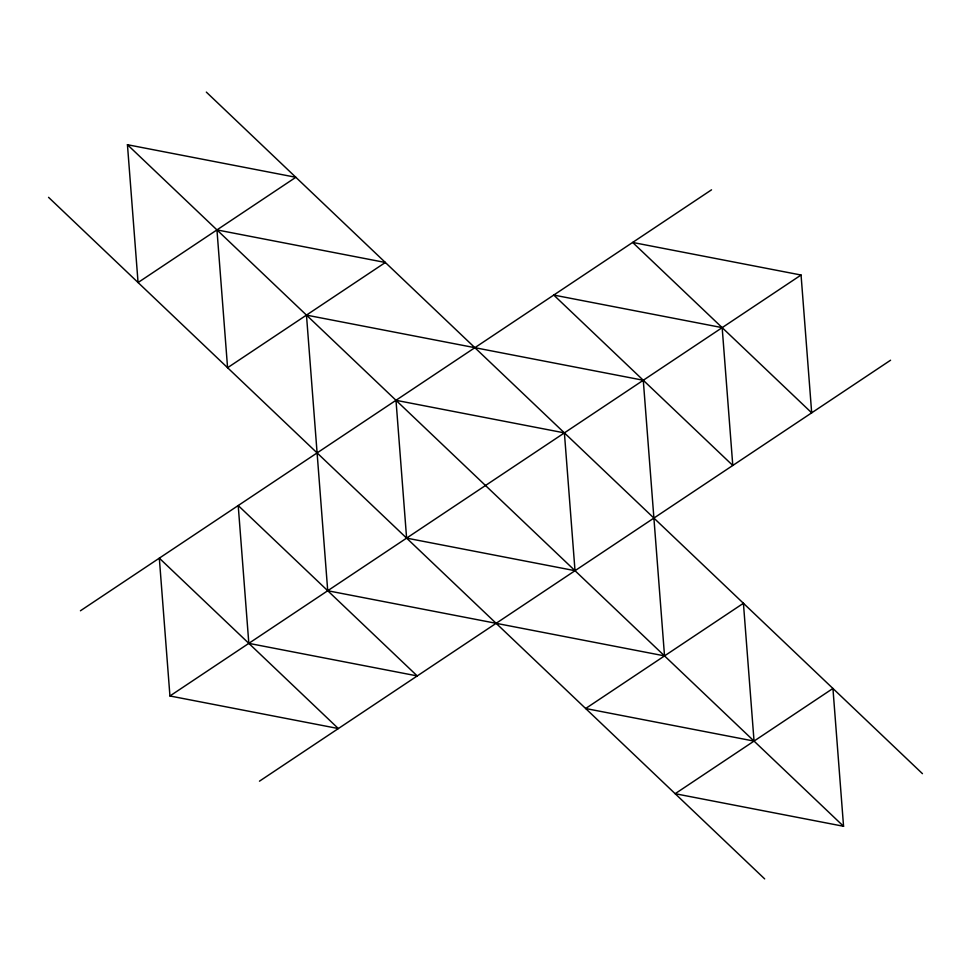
<?xml version="1.0" encoding="UTF-8"?>
<svg xmlns="http://www.w3.org/2000/svg" width="971" height="971" viewBox="0 0 971 971"><rect width="100%" height="100%" fill="white"/><g stroke="black" fill="none" stroke-linecap="round" stroke-linejoin="round"><path stroke-width="1.46" d="M80.423 610.783L711.537 189.818M169.937 695.976L338.345 728.553L159.317 558.167L169.937 695.976L801.063 275.024L811.683 412.833L632.655 242.447L801.063 275.024M259.463 781.182L890.577 360.217M127.444 144.715L295.839 177.292L138.064 282.537L127.444 144.715L843.556 826.285L832.936 688.463L675.161 793.708L843.556 826.285M206.325 92.099L922.45 773.669M48.55 197.331L764.675 878.901M385.353 262.486L227.578 367.73L216.958 229.909L385.353 262.486M743.422 603.27L585.647 708.514L754.042 741.091L743.422 603.27M722.169 327.64L553.761 295.063L732.789 465.461L722.169 327.64M643.275 380.256L306.472 315.114L327.725 590.744L664.528 655.886L643.275 380.256M564.394 432.884L395.986 400.307L406.606 538.116L575.014 570.693L564.394 432.884M417.239 675.937L248.831 643.36L238.211 505.539L417.239 675.937"/></g></svg>
